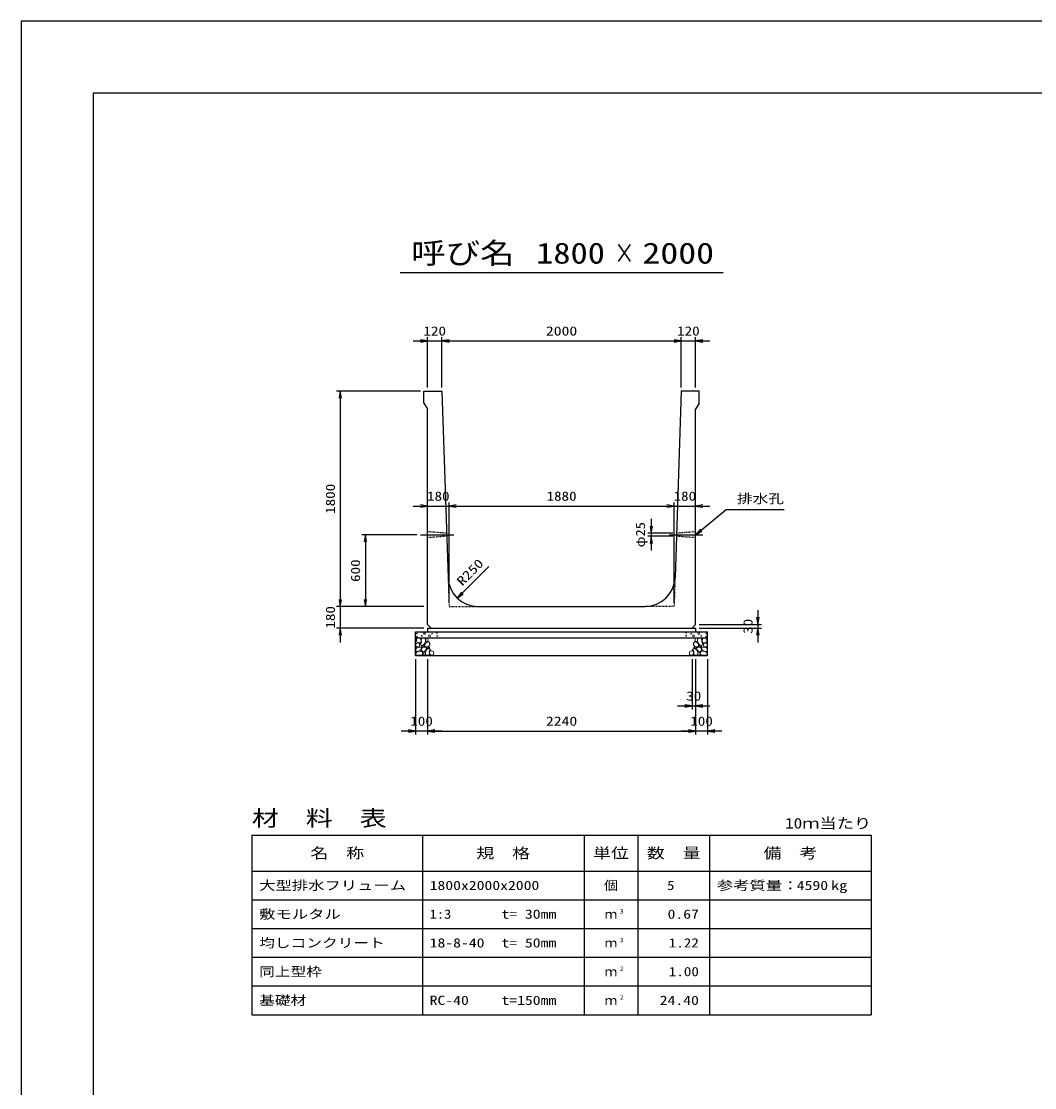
# Model space of a CAD drawing. Units: millimetres at full size. Extents: x 0 to 25230, y 0 to 17820.
# Drawn here: x 0 to 8469, y 8910 to 17820 of the extents above; entities that cross this region are included whole.
import ezdxf
from ezdxf.enums import TextEntityAlignment as Align

# ---------------------------------------------------------------- set-up
doc = ezdxf.new("R2010")
doc.units = ezdxf.units.MM
doc.linetypes.add('CHAIN', pattern=[18.5, 12, -1.5, 3.5, -1.5])
doc.linetypes.add('DASHED_SPACED', pattern=[12, 6, -6])
for name, color, linetype, lineweight in [('0_2', 7, 'Continuous', 25), ('D-BMK', 2, 'CHAIN', 25), ('D-DCR-HCHn', 4, 'Continuous', 9), ('D-MTR-FRAM', 7, 'Continuous', 25), ('D-MTR-LINE', 7, 'Continuous', 25), ('D-STR-DIM', 7, 'Continuous', 25), ('D-STR-STRn', 1, 'Continuous', 25), ('D-TTL', 2, 'Continuous', 25), ('D-TTL-TXT', 7, 'Continuous', 25)]:
    doc.layers.add(name, color=color, linetype=linetype, lineweight=lineweight)
doc.layers.add('D-MTR', color=7, linetype='Continuous')
doc.layers.add('D-MTR-TXT', color=7, linetype='Continuous')
doc.styles.add('ＭＳ ゴシック', font='')
doc.styles.get('ＭＳ ゴシック').set_extended_font_data('MS Gothic')

# ---------------------------------------------------------------- blocks, each defined once
blk = doc.blocks.new('open_arrow')
at = {"color": 0, "linetype": 'Continuous', "lineweight": -2}
blk.add_lwpolyline([(7.5, 1.25), (0, 0), (7.5, -1.25)], dxfattribs=at)

msp = doc.modelspace()

# ---------------------------------------------------------------- linework, layer by layer
at = {"layer": '0_2'}
for p, q in [((3305, 13530), (2845, 13530)), ((2875, 13530), (2875, 12930)), ((3365, 12930), (2845, 12930))]:
    msp.add_line(p, q, dxfattribs=at)
at = {"layer": 'D-BMK'}
for p, q in [((3335, 13530), (3615, 13530)), ((5415, 13530), (5695, 13530))]:
    msp.add_line(p, q, dxfattribs=at)
at = {"layer": 'D-DCR-HCHn'}
for points in [[(3333.399, 12663.696), (3317.796, 12667.163), (3303.928, 12660.228), (3302.194, 12644.626), (3305.661, 12632.491), (3322.997, 12627.29), (3335.132, 12627.29), (3340.333, 12635.958), (3340.333, 12655.028)], [(3347.267, 12665.429), (3342.067, 12649.827), (3343.8, 12632.491), (3331.665, 12613.421), (3347.267, 12604.753), (3364.603, 12613.421), (3375.005, 12627.29), (3378.472, 12649.827), (3375.005, 12661.962), (3364.603, 12667.163)], [(3380.206, 12661.962), (3380.206, 12641.159), (3388.874, 12635.958), (3397.542, 12641.159), (3399.275, 12653.294), (3397.542, 12663.696), (3385.407, 12667.163)], [(5649.794, 12661.962), (5649.794, 12641.159), (5641.126, 12635.958), (5632.458, 12641.159), (5630.725, 12653.294), (5632.458, 12663.696), (5644.593, 12667.163)], [(5682.733, 12665.429), (5687.933, 12649.827), (5686.2, 12632.491), (5698.335, 12613.421), (5682.733, 12604.753), (5665.397, 12613.421), (5654.995, 12627.29), (5651.528, 12649.827), (5654.995, 12661.962), (5665.397, 12667.163)], [(5696.601, 12663.696), (5712.204, 12667.163), (5726.072, 12660.228), (5727.806, 12644.626), (5724.339, 12632.491), (5707.003, 12627.29), (5694.868, 12627.29), (5689.667, 12635.958), (5689.667, 12655.028)], [(3300.46, 12620.356), (3295.26, 12604.753), (3302.194, 12594.352), (3319.53, 12592.618), (3331.366, 12597.699), (3326.464, 12609.954), (3329.932, 12616.889), (3322.997, 12623.823), (3312.596, 12627.29)], [(3333.366, 12562.757), (3346.208, 12582.019), (3344.603, 12586.834), (3326.946, 12591.65), (3310.894, 12590.045), (3299.658, 12580.414), (3298.052, 12569.177), (3299.658, 12557.941), (3312.499, 12554.731)], [(3350.735, 12604.753), (3342.067, 12597.819), (3345.534, 12592.618), (3357.669, 12592.618), (3362.87, 12594.352), (3366.337, 12601.286), (3361.136, 12606.487)], [(3378.311, 12562.757), (3386.337, 12582.019), (3379.916, 12590.045), (3360.654, 12590.045), (3352.628, 12586.834), (3344.603, 12575.598), (3344.603, 12565.967), (3352.628, 12553.125), (3362.259, 12551.52)], [(3376.739, 12623.823), (3368.071, 12603.02), (3375.005, 12594.352), (3395.808, 12594.352), (3404.476, 12597.819), (3413.144, 12609.954), (3413.144, 12620.356), (3404.476, 12634.224), (3394.074, 12635.958)], [(3405.599, 12524.232), (3410.415, 12538.679), (3408.81, 12554.731), (3420.046, 12572.388), (3405.599, 12580.414), (3389.548, 12572.388), (3379.916, 12559.546), (3376.706, 12538.679), (3379.916, 12527.443), (3389.548, 12522.627)], [(3402.389, 12580.414), (3410.415, 12586.834), (3407.204, 12591.65), (3395.968, 12591.65), (3391.153, 12590.045), (3387.942, 12583.624), (3392.758, 12578.808)], [(5624.401, 12524.232), (5619.585, 12538.679), (5621.19, 12554.731), (5609.954, 12572.388), (5624.401, 12580.414), (5640.452, 12572.388), (5650.084, 12559.546), (5653.294, 12538.679), (5650.084, 12527.443), (5640.452, 12522.627)], [(5653.261, 12623.823), (5661.929, 12603.02), (5654.995, 12594.352), (5634.192, 12594.352), (5625.524, 12597.819), (5616.856, 12609.954), (5616.856, 12620.356), (5625.524, 12634.224), (5635.926, 12635.958)], [(5627.611, 12580.414), (5619.585, 12586.834), (5622.796, 12591.65), (5634.032, 12591.65), (5638.847, 12590.045), (5642.058, 12583.624), (5637.242, 12578.808)], [(5651.689, 12562.757), (5643.663, 12582.019), (5650.084, 12590.045), (5669.346, 12590.045), (5677.372, 12586.834), (5685.397, 12575.598), (5685.397, 12565.967), (5677.372, 12553.125), (5667.741, 12551.52)], [(5679.265, 12604.753), (5687.933, 12597.819), (5684.466, 12592.618), (5672.331, 12592.618), (5667.13, 12594.352), (5663.663, 12601.286), (5668.864, 12606.487)], [(5696.634, 12562.757), (5683.792, 12582.019), (5685.397, 12586.834), (5703.054, 12591.65), (5719.106, 12590.045), (5730.342, 12580.414), (5731.948, 12569.177), (5730.342, 12557.941), (5717.501, 12554.731)], [(5729.54, 12620.356), (5734.74, 12604.753), (5727.806, 12594.352), (5710.47, 12592.618), (5698.634, 12597.699), (5703.536, 12609.954), (5700.068, 12616.889), (5707.003, 12623.823), (5717.404, 12627.29)], [(3339.787, 12522.627), (3351.023, 12527.443), (3354.234, 12543.494), (3347.813, 12554.731), (3336.577, 12557.941), (3322.13, 12556.336), (3306.078, 12549.915), (3298.052, 12540.284), (3298.052, 12529.048), (3302.868, 12522.627), (3322.13, 12524.232)], [(3375.101, 12527.443), (3375.101, 12546.705), (3367.075, 12551.52), (3359.049, 12546.705), (3357.444, 12535.469), (3359.049, 12525.837), (3370.285, 12522.627)], [(3418.441, 12525.837), (3432.887, 12522.627), (3445.729, 12529.048), (3447.334, 12543.494), (3444.124, 12554.731), (3428.072, 12559.546), (3416.836, 12559.546), (3412.02, 12551.52), (3412.02, 12533.863)], [(5611.559, 12525.837), (5597.113, 12522.627), (5584.271, 12529.048), (5582.666, 12543.494), (5585.876, 12554.731), (5601.928, 12559.546), (5613.164, 12559.546), (5617.98, 12551.52), (5617.98, 12533.863)], [(5654.899, 12527.443), (5654.899, 12546.705), (5662.925, 12551.52), (5670.951, 12546.705), (5672.556, 12535.469), (5670.951, 12525.837), (5659.715, 12522.627)], [(5690.213, 12522.627), (5678.977, 12527.443), (5675.766, 12543.494), (5682.187, 12554.731), (5693.423, 12557.941), (5707.87, 12556.336), (5723.922, 12549.915), (5731.948, 12540.284), (5731.948, 12529.048), (5727.132, 12522.627), (5707.87, 12524.232)]]:
    msp.add_lwpolyline(points, close=True, dxfattribs=at)
for centre, radius in [((3305.727, 12703.955), 3), ((3306.869, 12678.91), 3), ((3347.292, 12685.752), 3), ((3368.336, 12703.955), 7.5), ((3411.664, 12684.961), 7.5), ((3432.708, 12703.164), 3), ((3473.131, 12710.006), 3), ((3474.273, 12684.961), 3), ((5555.727, 12684.961), 3), ((5556.869, 12710.006), 3), ((5597.292, 12703.164), 3), ((5618.336, 12684.961), 7.5), ((5661.664, 12703.955), 7.5), ((5682.708, 12685.752), 3), ((5723.131, 12678.91), 3), ((5724.273, 12703.955), 3)]:
    msp.add_circle(centre, radius, dxfattribs=at)
at = {"layer": 'D-MTR-FRAM'}
for p, q in [((1927.5, 11020), (7102.5, 11020)), ((1927.5, 11020), (1927.5, 9520)), ((7102.5, 11020), (7102.5, 9520)), ((1927.5, 9520), (7102.5, 9520))]:
    msp.add_line(p, q, dxfattribs=at)
at = {"layer": 'D-MTR-LINE'}
for p, q in [((3352.5, 11020), (3352.5, 9520)), ((4702.5, 11020), (4702.5, 9520)), ((5152.5, 11020), (5152.5, 9520)), ((5752.5, 11020), (5752.5, 9520)), ((1927.5, 10720), (7102.5, 10720)), ((1927.5, 10480), (7102.5, 10480)), ((1927.5, 10240), (7102.5, 10240)), ((1927.5, 10000), (7102.5, 10000)), ((1927.5, 9760), (7102.5, 9760))]:
    msp.add_line(p, q, dxfattribs=at)
at = {"layer": 'D-STR-DIM'}
for p, q in [((3275, 15150), (3635, 15150)), ((3395, 14760), (3395, 15180)), ((3515, 14760), (3515, 15180)), ((3515, 14760), (3515, 15180)), ((3515, 15150), (5515, 15150)), ((5395, 15150), (5755, 15150)), ((5515, 14760), (5515, 15180)), ((5515, 14760), (5515, 15180)), ((5635, 14760), (5635, 15180)), ((3335, 14730), (2635, 14730)), ((2665, 14730), (2665, 12930)), ((3275, 13770), (3695, 13770)), ((3575, 12960), (3575, 13800)), ((3575, 12960), (3575, 13800)), ((3575, 13770), (5455, 13770)), ((5335, 13770), (5755, 13770)), ((5455, 12960), (5455, 13800)), ((5455, 12960), (5455, 13800)), ((5265, 13662.5), (5265, 13397.5)), ((5445.417, 13542.5), (5235, 13542.5)), ((5444.583, 13517.5), (5235, 13517.5)), ((3642.998, 13000.303), (3908.163, 13265.468)), ((2665, 13050), (2665, 12630)), ((3365, 12930), (2635, 12930)), ((3365, 12930), (2635, 12930)), ((6155, 12900), (6155, 12630)), ((3365, 12750), (2635, 12750)), ((5665, 12780), (6185, 12780)), ((5665, 12750), (6185, 12750)), ((3295, 12490), (3295, 11860)), ((3395, 12490), (3395, 11860)), ((3395, 12490), (3395, 11860)), ((5605, 12490), (5605, 12070)), ((5635, 12490), (5635, 11860)), ((5635, 12490), (5635, 11860)), ((5635, 12490), (5635, 12070)), ((5735, 12490), (5735, 11860)), ((5485, 12100), (5755, 12100)), ((3515, 11890), (3175, 11890)), ((3395, 11890), (5635, 11890)), ((5855, 11890), (5515, 11890))]:
    msp.add_line(p, q, dxfattribs=at)
msp.add_lwpolyline([(5635, 13530), (5890, 13740), (5950, 13740), (6374.416, 13740)], dxfattribs=at)
at = {"layer": 'D-STR-STRn'}
for p, q in [((3365, 14730), (3515, 14730)), ((3365, 14630), (3365, 14730)), ((3515, 14730), (3566.944, 13171.671)), ((5515, 14730), (5463.056, 13171.671)), ((5665, 14730), (5515, 14730)), ((5665, 14630), (5665, 14730)), ((3365, 14630), (3395, 14580)), ((5665, 14630), (5635, 14580)), ((3395, 12780), (3395, 14580)), ((5635, 12780), (5635, 14580)), ((3816.806, 12930), (5213.194, 12930)), ((3395, 12780), (3425, 12750)), ((3395, 12750), (5635, 12750)), ((3395, 12750), (3395, 12720)), ((5635, 12780), (5605, 12750)), ((5635, 12750), (5635, 12720)), ((3295, 12520), (3295, 12720)), ((3295, 12720), (5735, 12720)), ((3295, 12670), (5735, 12670)), ((5735, 12520), (5735, 12720)), ((3295, 12520), (5735, 12520))]:
    msp.add_line(p, q, dxfattribs=at)
at = {"layer": 'D-STR-STRn', "color": 2, "linetype": 'DASHED_SPACED'}
for p, q in [((3554.583, 13542.5), (3395, 13555)), ((5635, 13555), (5475.417, 13542.5)), ((3555.417, 13517.5), (3395, 13505)), ((5635, 13505), (5474.583, 13517.5)), ((3566.944, 13171.671), (3575, 12930)), ((5463.056, 13171.671), (5455, 12930)), ((3575, 12930), (3816.806, 12930)), ((5455, 12930), (5213.194, 12930))]:
    msp.add_line(p, q, dxfattribs=at)
at = {"layer": 'D-STR-STRn'}
for centre, start, end in [((3816.806, 13180), 181.90915, 270), ((5213.194, 13180), 270, 358.09085)]:
    msp.add_arc(centre, 250, start, end, dxfattribs=at)
at = {"layer": 'D-TTL'}
for points in [[(0, 0), (25230, 0), (25230, 17820), (0, 17820)], [(600, 600), (24630, 600), (24630, 17220), (600, 17220)]]:
    msp.add_lwpolyline(points, close=True, dxfattribs=at)
at = {"layer": 'D-TTL-TXT'}
msp.add_line((3165, 15720), (5865, 15720), dxfattribs=at)

# ---------------------------------------------------------------- block references
at = {"layer": '0_2', "xscale": 8, "yscale": 8}
for p, rotation in [((2875, 13530), 270), ((2875, 12930), 90)]:
    msp.add_blockref('open_arrow', p, dxfattribs=dict(at, rotation=rotation))
at = {"layer": 'D-STR-DIM', "xscale": 8, "yscale": 8}
for p, rotation in [((3395, 15150), 180), ((5515, 15150), 180), ((5515, 15150), 180), ((2665, 14730), 270), ((3395, 13770), 180), ((5455, 13770), 180), ((5455, 13770), 180), ((5265, 13542.5), 90), ((5635, 13530), 39.5), ((5265, 13517.5), 270), ((3642.998, 13000.303), 45), ((2665, 12930), 90), ((2665, 12930), 90), ((6155, 12780), 90), ((2665, 12750), 270), ((6155, 12750), 270), ((5605, 12100), 180), ((3295, 11890), 180), ((5635, 11890), 180), ((5635, 11890), 180)]:
    msp.add_blockref('open_arrow', p, dxfattribs=dict(at, rotation=rotation))
for p in [(3515, 15150), (3515, 15150), (5635, 15150), (3575, 13770), (3575, 13770), (5635, 13770), (5635, 12100), (3395, 11890), (3395, 11890), (5735, 11890)]:
    msp.add_blockref('open_arrow', p, dxfattribs=at)

# ---------------------------------------------------------------- texts
at = {"layer": '0_2', "style": 'ＭＳ ゴシック', "width": 1.2}
msp.add_text('600', height=76.98, rotation=90, dxfattribs=at).set_placement((2792.5, 13230), align=Align.MIDDLE_CENTER)
at = {"layer": 'D-MTR', "style": 'ＭＳ ゴシック', "width": 1.25}
msp.add_text('材\u3000料\u3000表', height=132, dxfattribs=at).set_placement((1927.5, 11056), align=Align.BOTTOM_LEFT)
at = {"layer": 'D-MTR', "style": 'ＭＳ ゴシック', "width": 1.2}
msp.add_text('10ｍ当たり', height=87.98, dxfattribs=at).set_placement((7102.5, 11049), align=Align.BOTTOM_RIGHT)
at = {"layer": 'D-MTR-TXT', "style": 'ＭＳ ゴシック'}
for s, height, width, p in [('名\u3000称', 87.98, 1.25, (2640, 10870)), ('規\u3000格', 87.98, 1.25, (4027.5, 10870)), ('単位', 87.98, 1.25, (4927.5, 10870)), ('数\u3000量', 87.98, 1.25, (5452.5, 10870)), ('備\u3000考', 87.98, 1.25, (6427.5, 10870)), ('個', 76.98, 1.1, (4927.5, 10600))]:
    msp.add_text(s, height=height, dxfattribs=dict(at, width=width)).set_placement(p, align=Align.MIDDLE_CENTER)
for s, width, p in [('大型排水フリューム', 1.3, (1987.5, 10600)), ('1800x2000x2000', 1.25, (3412.5, 10600)), ('参考質量：    kg', 1.3, (5812.5, 10600)), ('敷モルタル', 1.3, (1987.5, 10360)), ('1:3', 1.15, (3412.5, 10360)), ('t= 30mm', 1.25, (4012.5, 10360)), ('均しコンクリート', 1.25, (1987.5, 10120)), ('18-8-40', 1.25, (3412.5, 10120)), ('t= 50mm', 1.25, (4012.5, 10120)), ('同上型枠', 1.25, (1987.5, 9880)), ('基礎材', 1.25, (1987.5, 9640)), ('RC-40', 1.25, (3412.5, 9640)), ('t=150mm', 1.25, (4012.5, 9640))]:
    msp.add_text(s, height=76.98, dxfattribs=dict(at, width=width)).set_placement(p, align=Align.MIDDLE_LEFT)
for s, width, p in [('5', 1.15, (5457.83, 10600)), ('4590', 1.25, (6742.5, 10600)), ('0.67', 1.25, (5662.5, 10360)), ('1.22', 1.2, (5662.5, 10120)), ('1.00', 1.2, (5662.5, 9880)), ('24.40', 1.25, (5662.5, 9640))]:
    msp.add_text(s, height=76.98, dxfattribs=dict(at, width=width)).set_placement(p, align=Align.MIDDLE_RIGHT)
for p in [(4927.5, 10360), (4927.5, 10120), (4927.5, 9880), (4927.5, 9640)]:
    msp.add_text('ｍ', height=76.98, dxfattribs=at).set_placement(p, align=Align.MIDDLE_CENTER)
at = {"layer": 'D-MTR-TXT', "style": 'ＭＳ ゴシック', "width": 1.15}
for s, p in [('3', (5002.5, 10353)), ('3', (5002.5, 10113)), ('2', (5002.5, 9873)), ('2', (5002.5, 9633))]:
    msp.add_text(s, height=38.49, dxfattribs=at).set_placement(p, align=Align.BOTTOM_LEFT)
at = {"layer": 'D-STR-DIM', "style": 'ＭＳ ゴシック'}
for s, width, p in [('120', 1.2, (3455, 15232.5)), ('2000', 1.25, (4515, 15232.5)), ('120', 1.2, (5575, 15232.5)), ('180', 1.2, (3485, 13852.5)), ('1880', 1.2, (4515, 13852.5)), ('180', 1.2, (5545, 13852.5)), ('30', 1.2, (5620, 12182.5)), ('100', 1.2, (3345, 11972.5)), ('2240', 1.25, (4515, 11972.5)), ('100', 1.2, (5685, 11972.5))]:
    msp.add_text(s, height=76.98, dxfattribs=dict(at, width=width)).set_placement(p, align=Align.MIDDLE_CENTER)
for s, width, p in [('1800', 1.2, (2582.5, 13830)), ('φ25', 1.15, (5173.972, 13530)), ('180', 1.2, (2582.5, 12840)), ('30', 1.2, (6072.5, 12765))]:
    msp.add_text(s, height=76.98, rotation=90, dxfattribs=dict(at, width=width)).set_placement(p, align=Align.MIDDLE_CENTER)
at = {"layer": 'D-STR-DIM', "style": 'ＭＳ ゴシック', "width": 1.25}
msp.add_text('排水孔', height=76.98, dxfattribs=at).set_placement((5980, 13770), align=Align.BOTTOM_LEFT)
msp.add_text('R250', height=76.98, rotation=45, dxfattribs=at).set_placement((3701.408, 13081.34), align=Align.BOTTOM_LEFT)
at = {"layer": 'D-TTL-TXT', "style": 'ＭＳ ゴシック'}
for s, width, p in [('呼び名', 1.2, (3690, 15742.5)), ('1800', 1.2, (4590, 15742.5)), ('×', 0.7, (5040, 15742.5)), ('2000', 1.25, (5490, 15742.5))]:
    msp.add_text(s, height=176, dxfattribs=dict(at, width=width)).set_placement(p, align=Align.BOTTOM_CENTER)

doc.saveas('drawing.dxf')
